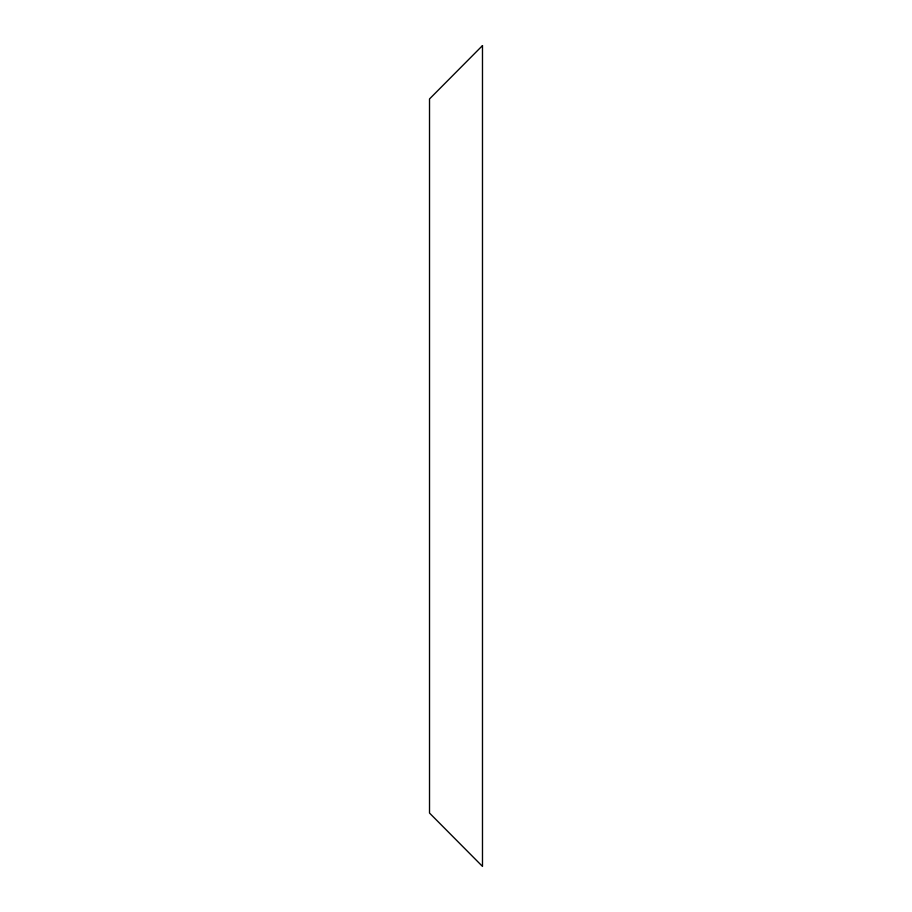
<?xml version="1.0" encoding="UTF-8"?>
<svg xmlns="http://www.w3.org/2000/svg" width="912" height="912" viewBox="0 0 912 912"><rect width="100%" height="100%" fill="white"/><g stroke="black" fill="none" stroke-linecap="round" stroke-linejoin="round"><path stroke-width="1.37" d="M482.482 45.6L429.518 98.952L429.518 813.048L482.482 866.4L482.482 45.6"/></g></svg>
